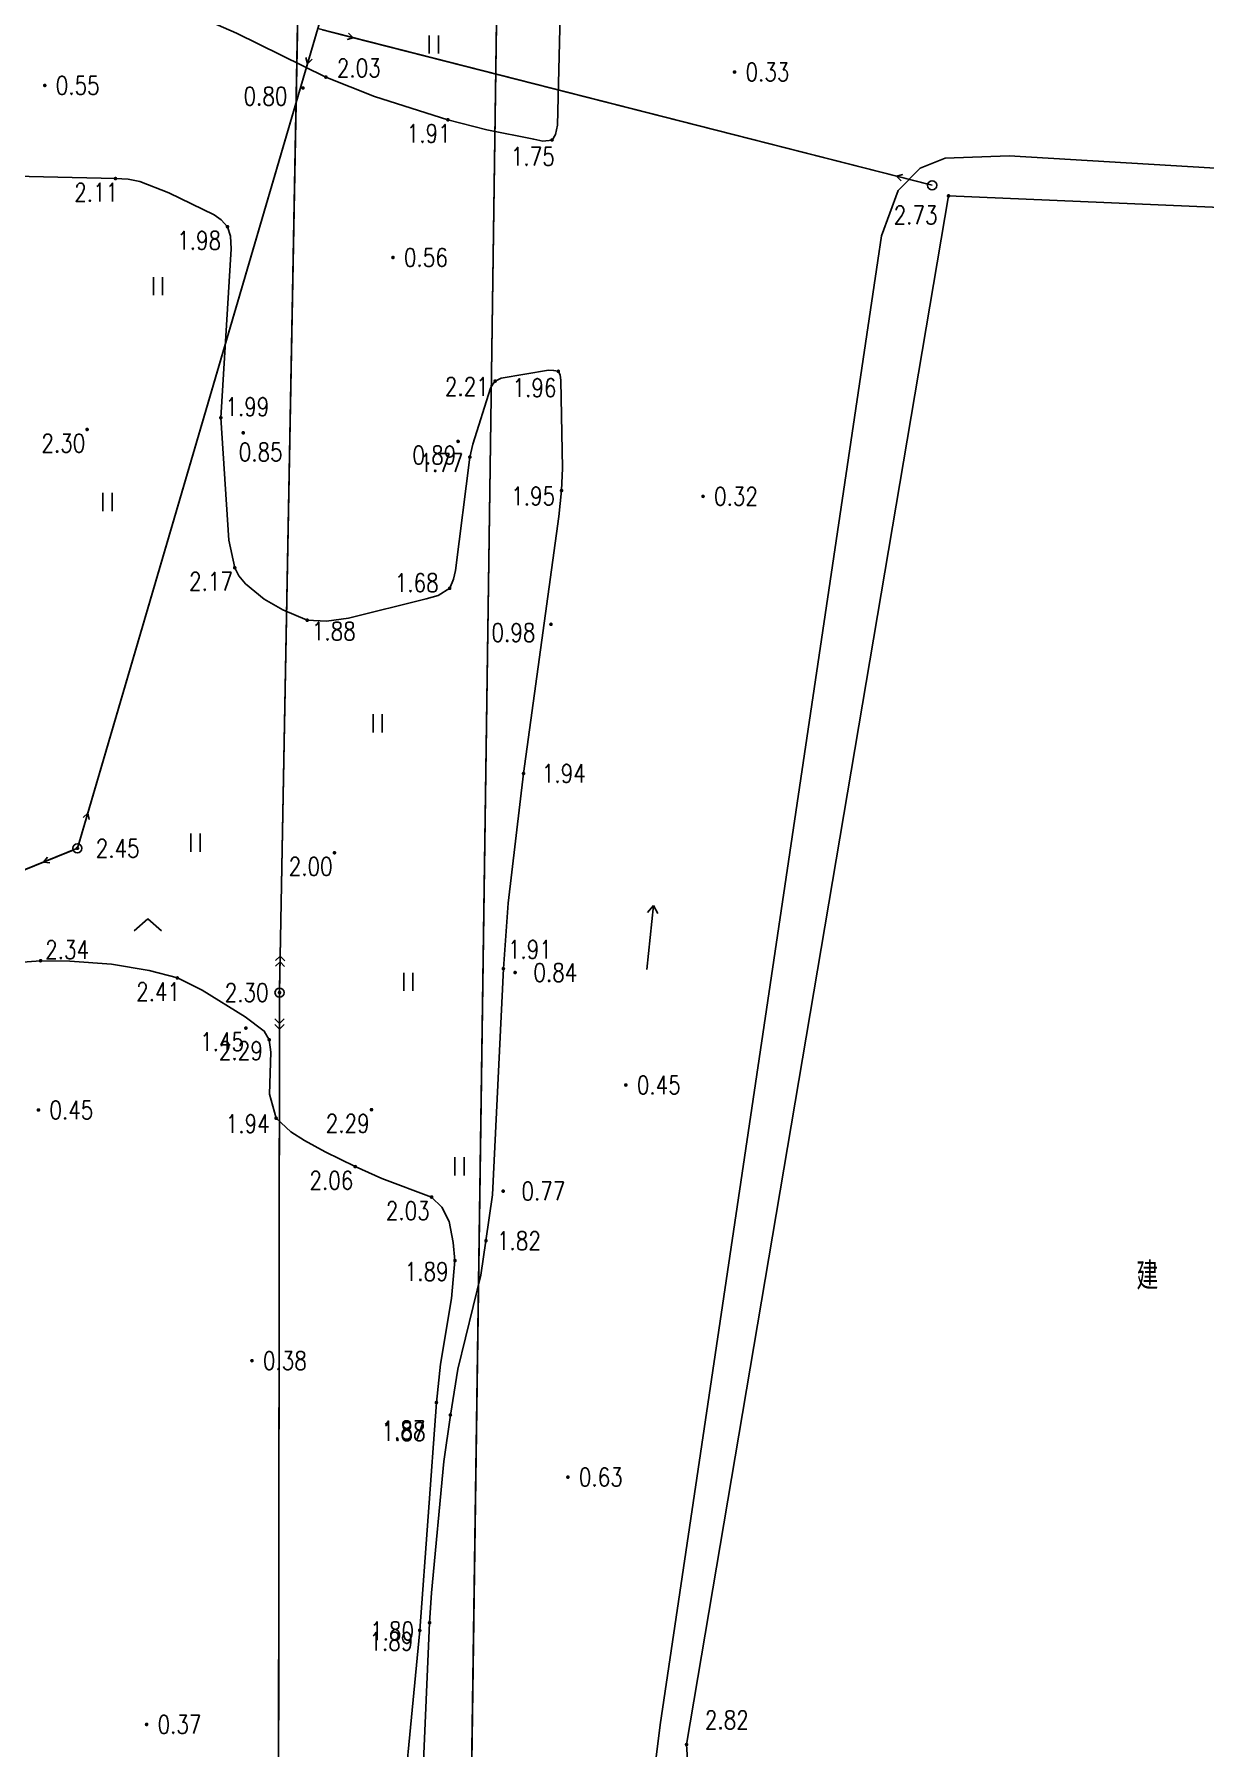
# Model space of a CAD drawing. Extents: x 500064 to 501389, y 2542464 to 2545400.
# Drawn here: x 500757.6 to 500821.5, y 2543541.7 to 2543635.3 of the extents above; entities that cross this region are included whole.
import ezdxf
from ezdxf.enums import TextEntityAlignment as Align

# ---------------------------------------------------------------- set-up
doc = ezdxf.new("R2010")
doc.units = 0
doc.header["$LTSCALE"] = 0.5
doc.layers.get('0').update_dxf_attribs({"linetype": 'CONTINUOUS', "lineweight": 5})
doc.layers.add('GCD', color=8, linetype='CONTINUOUS')
doc.layers.add('地形图', color=8, linetype='CONTINUOUS')
doc.styles.add('HZ', font='romans.shx', dxfattribs={"width": 0.8, "bigfont": 'hztxt.shx'})
doc.linetypes.add('10421', pattern='A,2,[150,AAA.SHX,S=1,R=0,X=0,Y=1],1e-11', length=2)

# ---------------------------------------------------------------- blocks, each defined once
blk = doc.blocks.new('GC200')
at = {"linetype": 'Continuous', "const_width": 0.2, "flags": 128}
blk.add_lwpolyline([(-0.1, 0, 1), (0.1, 0, 1)], format="xyb", close=True, dxfattribs=at)
blk = doc.blocks.new('gc086')
for p, q in [((0, 0), (7, 0)), ((7, 0), (6.18, 0.57)), ((7, 0), (6.18, -0.57))]:
    blk.add_line(p, q)
blk = doc.blocks.new('gc013b')
at = {"linetype": 'Continuous'}
blk.add_line((0.5, 0), (4, 0), dxfattribs=at)
at = {"linetype": 'Continuous', "flags": 128}
blk.add_lwpolyline([(3.39, 0.35), (4, 0), (3.39, -0.35)], dxfattribs=at)
blk = doc.blocks.new('gc170')
at = {"linetype": 'Continuous'}
blk.add_circle((0, 0), 0.5, dxfattribs=at)
blk = doc.blocks.new('gc121')
for p, q in [((-0.5, -1), (-0.5, 1)), ((0.5, -1), (0.5, 1))]:
    blk.add_line(p, q)
blk = doc.blocks.new('gc013a')
at = {"linetype": 'Continuous'}
blk.add_line((0.5, 0), (4, 0), dxfattribs=at)
at = {"linetype": 'Continuous', "flags": 128}
for points in [[(2.88, 0.5), (3.38, 0), (2.88, -0.5)], [(3.5, 0.5), (4, 0), (3.5, -0.5)]]:
    blk.add_lwpolyline(points, dxfattribs=at)
blk = doc.blocks.new('gc211')
for p, q in [((0, 0), (-1.5, -1.32)), ((1.5, -1.32), (0, 0))]:
    blk.add_line(p, q)

msp = doc.modelspace()

# ---------------------------------------------------------------- linework, layer by layer
at = {"layer": '地形图', "linetype": 'Continuous'}
for p, q in [((500780.055, 2543441.378), (500783.502, 2543682.524)), ((500771.016, 2543584.911), (500772.034, 2543639.748)), ((500804.7, 2543627.514), (500775.007, 2543635.087)), ((500760.496, 2543592.713), (500772.506, 2543633.662)), ((500735.138, 2543580.736), (500758.08, 2543590.042)), ((500770.902, 2543521.028), (500770.977, 2543580.911))]:
    msp.add_line(p, q, dxfattribs=at)
at = {"layer": '地形图', "linetype": '10421', "flags": 128}
for points in [[(500860.343, 2543851.928), (500860.047, 2543848.173), (500860.224, 2543843.871), (500860.586, 2543841.436), (500861.444, 2543839.235), (500862.157, 2543836.826), (500862.338, 2543834.809), (500861.901, 2543832.451), (500860.911, 2543830.439), (500859.128, 2543827.609), (500851.893, 2543817.011), (500850.945, 2543815.282), (500850.008, 2543813.394), (500847.518, 2543806.489), (500847.098, 2543805.734), (500846.64, 2543805.158), (500845.603, 2543804.195), (500844.63, 2543803.65), (500843.912, 2543803.41), (500843.033, 2543803.431), (500841.899, 2543803.694), (500838.886, 2543804.666), (500837.358, 2543805.028), (500836.219, 2543805.211), (500835.198, 2543805.278), (500833.319, 2543805.204), (500832.559, 2543805.261), (500831.069, 2543805.446), (500823.29, 2543806.657), (500820.881, 2543807.2), (500817.506, 2543808.162), (500813.685, 2543809.652), (500811.133, 2543811.063), (500810.562, 2543811.189), (500809.059, 2543811.24), (500806.627, 2543811.101), (500804.968, 2543810.83), (500804.108, 2543810.524), (500803.544, 2543810.028), (500802.875, 2543809.264), (500802.289, 2543808.208), (500801.898, 2543807.177), (500801.711, 2543806.174), (500801.722, 2543805.504), (500802.184, 2543804.167), (500802.293, 2543803.494), (500802.284, 2543802.744), (500802.173, 2543802.052), (500802.121, 2543801.759), (500802.038, 2543801.542), (500801.778, 2543801.351), (500798.924, 2543800.552), (500798.309, 2543800.226), (500798.148, 2543800.084), (500798.065, 2543799.938), (500797.985, 2543799.517), (500798.448, 2543797.098), (500798.544, 2543796.806), (500798.733, 2543796.507), (500798.851, 2543796.454), (500799.025, 2543796.436), (500799.182, 2543796.474), (500799.312, 2543796.541), (500800.273, 2543797.618), (500800.469, 2543797.754), (500800.737, 2543797.895), (500801.053, 2543797.953), (500801.388, 2543797.941), (500804.649, 2543797.386), (500805.832, 2543797.09), (500809.789, 2543795.991), (500814.45, 2543794.43), (500819.265, 2543792.747), (500823.708, 2543790.935), (500830.01, 2543788.428), (500830.42, 2543788.161), (500830.684, 2543787.752), (500830.717, 2543787.25), (500830.635, 2543786.574), (500828.876, 2543781.625), (500824.671, 2543771.397), (500823.392, 2543767.802), (500820.356, 2543759.78), (500819.801, 2543757.665), (500819.636, 2543756.3), (500819.695, 2543755.201), (500819.926, 2543753.871), (500820.289, 2543752.135), (500820.164, 2543750.426), (500819.733, 2543748.326), (500814.277, 2543735.818), (500812.157, 2543730.812), (500810.77, 2543727.398), (500810.197, 2543726.096), (500804.923, 2543715.593), (500801.135, 2543708.145), (500800.056, 2543706.559), (500799.568, 2543706.249), (500798.843, 2543705.997), (500797.404, 2543705.787), (500796.77, 2543705.817), (500796.121, 2543705.928), (500789.994, 2543708.502), (500787.543, 2543709.301), (500781.647, 2543711.482), (500775.489, 2543713.089), (500771.585, 2543714.053), (500760.307, 2543715.899), (500759.63, 2543715.908), (500759.318, 2543715.773), (500759.19, 2543715.596), (500759.132, 2543715.308), (500758.909, 2543712.025), (500758.852, 2543710.191), (500758.616, 2543704.913), (500758.641, 2543703.982), (500758.815, 2543703.42), (500759.291, 2543702.774), (500759.912, 2543702.198), (500760.502, 2543701.735), (500762.052, 2543700.977), (500767.871, 2543698.438), (500770.746, 2543697.33), (500775.392, 2543695.692), (500776.018, 2543695.527), (500776.429, 2543695.584), (500777.993, 2543696.026), (500778.308, 2543696.078), (500778.564, 2543696.038), (500778.801, 2543695.977), (500786.589, 2543693.437), (500788.881, 2543692.619), (500791.081, 2543691.701), (500793.057, 2543690.679), (500793.256, 2543690.443), (500793.444, 2543690.116), (500793.597, 2543689.678), (500793.583, 2543689.13), (500793.424, 2543688.696), (500792.696, 2543687.458), (500792.27, 2543686.532), (500789.308, 2543677.158), (500787.385, 2543672.284), (500786.233, 2543668.935), (500784.592, 2543662.504), (500783.42, 2543656.342), (500783.174, 2543653.102), (500783.306, 2543649.457), (500783.549, 2543647.984), (500784.91, 2543643.685), (500785.566, 2543641.799), (500786.043, 2543639.398), (500786.337, 2543637.109), (500786.169, 2543630.304), (500786.054, 2543629.794), (500785.868, 2543629.496), (500785.369, 2543629.434), (500784.87, 2543629.534), (500782.302, 2543630.056), (500780.179, 2543630.601), (500776.162, 2543631.868), (500773.51, 2543632.933), (500768.622, 2543635.33), (500764.488, 2543637.161), (500762.961, 2543637.683), (500760.591, 2543638.221), (500758.572, 2543638.617), (500757.477, 2543638.755), (500756.614, 2543638.711), (500754.644, 2543637.464), (500753.951, 2543637.222), (500749.75, 2543637.4), (500747.868, 2543637.509), (500747.238, 2543637.413), (500746.88, 2543637.207), (500746.726, 2543637.013), (500746.522, 2543636.579), (500746.314, 2543635.787), (500746.138, 2543635.303), (500745.946, 2543635.058), (500741.716, 2543632.814), (500739.79, 2543631.823), (500734.266, 2543628.917), (500733.774, 2543628.751), (500733.273, 2543628.674), (500733.04, 2543628.823), (500732.916, 2543629.01), (500732.441, 2543630.626), (500732.355, 2543630.78), (500732.197, 2543630.906), (500731.749, 2543631.013), (500731.241, 2543631.002), (500724.288, 2543630.447), (500712.949, 2543630.645), (500711.325, 2543630.634), (500700.435, 2543629.704), (500690.727, 2543628.745), (500688.358, 2543628.605), (500683.424, 2543628.311), (500679.368, 2543628.16), (500675.508, 2543628.369), (500672.672, 2543628.904), (500670.448, 2543629.513), (500669.135, 2543630.089), (500666.228, 2543631.331), (500663.88, 2543632.429), (500662.231, 2543633.593), (500661.28, 2543634.705), (500660.618, 2543636.077), (500659.469, 2543640.107), (500658.985, 2543641.512), (500658.469, 2543642.778), (500656.226, 2543646.444), (500655.177, 2543647.656), (500648.572, 2543653.759), (500648.131, 2543654.519), (500647.792, 2543655.337), (500647.668, 2543656.082), (500647.599, 2543656.926), (500648.349, 2543665.451), (500648.591, 2543668.017), (500648.598, 2543669.946), (500648.074, 2543678.756), (500648.063, 2543679.504), (500648.153, 2543680.673), (500648.66, 2543685.231), (500649.522, 2543690.364), (500649.605, 2543691.42), (500649.602, 2543692.247), (500649.394, 2543692.709), (500649.152, 2543693.058), (500639.722, 2543698.395), (500639.047, 2543698.96), (500638.606, 2543699.429), (500638.363, 2543700.114), (500638.123, 2543701.005), (500637.19, 2543705.892), (500637.056, 2543707.165), (500637.173, 2543709.494), (500637.972, 2543713.611), (500638.014, 2543714.168), (500637.897, 2543715.46), (500637.016, 2543719.21), (500636.885, 2543720.059), (500636.661, 2543722.165), (500636.162, 2543732.418), (500636.259, 2543733.964), (500636.438, 2543735.027), (500636.684, 2543735.902), (500637.752, 2543739.042), (500640.183, 2543744.392), (500644.069, 2543753.036), (500646.886, 2543758.268), (500646.946, 2543758.764), (500646.947, 2543759.128), (500646.805, 2543759.441), (500646.535, 2543759.695), (500644.538, 2543760.65)], [(500651.629, 2543603.607), (500657.861, 2543601.668), (500658.273, 2543601.471), (500658.516, 2543601.254), (500658.622, 2543600.93), (500658.646, 2543600.554), (500658.384, 2543596.78), (500658.098, 2543596.242), (500657.348, 2543595.524), (500656.934, 2543595.001), (500656.652, 2543594.307), (500656.792, 2543593.879), (500657.878, 2543593.201), (500659.358, 2543592.59), (500661.336, 2543592.128), (500661.879, 2543592.106), (500662.568, 2543592.198), (500664.092, 2543592.353), (500666.258, 2543592.868), (500667.466, 2543593.231), (500672.879, 2543595.668), (500674.976, 2543596.541), (500681.17, 2543598.68), (500681.793, 2543598.785), (500682.453, 2543598.836), (500685.187, 2543598.693), (500686.581, 2543598.705), (500687.481, 2543599.089), (500688.528, 2543600.014), (500692.231, 2543604.714), (500693.536, 2543606.432), (500694.443, 2543608.14), (500697.113, 2543615.62), (500698.036, 2543617.637), (500699.049, 2543619.172), (500699.564, 2543619.597), (500700.145, 2543619.83), (500702.466, 2543620.565), (500704.484, 2543621.141), (500709.684, 2543621.976), (500711.256, 2543621.959), (500723.053, 2543621.05), (500725.897, 2543621.105), (500730.335, 2543621.544), (500732.055, 2543621.827), (500739.095, 2543623.127), (500740.093, 2543623.152), (500743.302, 2543622.858), (500744.322, 2543622.954), (500745.071, 2543623.249), (500746.126, 2543623.914), (500749.646, 2543626.467), (500751.041, 2543627.17), (500752.392, 2543627.4), (500754.916, 2543627.551), (500762.01, 2543627.389), (500762.701, 2543627.348), (500763.336, 2543627.23), (500764.923, 2543626.611), (500767.412, 2543625.399), (500767.783, 2543625.133), (500768.134, 2543624.759), (500768.295, 2543624.25), (500768.336, 2543623.553), (500767.77, 2543614.322), (500768.216, 2543607.634), (500768.53, 2543606.126), (500768.749, 2543605.683), (500769.123, 2543605.253), (500770.141, 2543604.404), (500771.157, 2543603.819), (500772.493, 2543603.26), (500773.543, 2543603.206), (500774.754, 2543603.378), (500778.993, 2543604.419), (500779.646, 2543604.612), (500780.275, 2543605.003), (500780.48, 2543605.506), (500780.595, 2543605.975), (500781.379, 2543612.171), (500781.549, 2543612.873), (500782.506, 2543615.937), (500782.628, 2543616.155), (500782.762, 2543616.326), (500783.082, 2543616.475), (500785.673, 2543616.915), (500785.951, 2543616.91), (500786.211, 2543616.86), (500786.317, 2543616.662), (500786.357, 2543616.35), (500786.443, 2543611.568), (500786.387, 2543610.342), (500786.242, 2543608.926), (500784.312, 2543594.884), (500783.466, 2543587.795), (500783.21, 2543584.221), (500782.621, 2543571.853), (500782.26, 2543569.353), (500781.973, 2543567.465), (500780.727, 2543562.334), (500780.312, 2543559.828), (500779.951, 2543557.29), (500779.273, 2543550.117), (500779.178, 2543548.483), (500778.561, 2543534.145), (500778.086, 2543522.801), (500778.206, 2543521.021), (500778.575, 2543519.536), (500779.399, 2543517.517), (500779.872, 2543516.786), (500782.57, 2543514.691), (500783.259, 2543513.812), (500783.741, 2543512.688), (500784.684, 2543509.79), (500786.521, 2543502.311), (500786.681, 2543501.133), (500786.569, 2543500.052), (500786.129, 2543498.407), (500784.697, 2543494.492), (500784.651, 2543493.744), (500784.722, 2543492.971), (500784.964, 2543491.823), (500785.079, 2543491.627), (500785.219, 2543491.461), (500785.572, 2543491.431), (500787.322, 2543491.665), (500788.044, 2543491.622), (500788.669, 2543491.418), (500788.993, 2543491.186), (500789.203, 2543490.799), (500789.257, 2543489.923), (500787.619, 2543464.343), (500786.91, 2543460.878), (500786.769, 2543459.701), (500786.638, 2543458.23), (500786.713, 2543455.948), (500786.608, 2543454.09), (500786.341, 2543452.651), (500786.082, 2543451.588), (500785.88, 2543451.163), (500785.636, 2543450.956), (500785.127, 2543450.694), (500783.724, 2543449.642), (500781.881, 2543448.618), (500779.27, 2543447.55), (500769.231, 2543443.02), (500757.701, 2543439.447), (500754.662, 2543438.383), (500753.141, 2543437.693), (500751.527, 2543436.741), (500748.434, 2543434.823), (500747.142, 2543433.801), (500746.768, 2543432.863), (500745.056, 2543425.785), (500744.448, 2543424.212), (500742.995, 2543422.625), (500738.215, 2543418.317), (500733.506, 2543414.596), (500729.301, 2543410.497), (500716.468, 2543394.053), (500713.877, 2543391.016), (500711.071, 2543388.079), (500699.609, 2543377.089), (500699.513, 2543376.74), (500699.494, 2543376.418), (500699.705, 2543375.968), (500700.372, 2543375.405), (500701.207, 2543374.961), (500701.748, 2543375.052), (500702.23, 2543375.247), (500715.338, 2543390.13), (500731.542, 2543408.611), (500733.982, 2543411.478), (500736.899, 2543414.663), (500744.156, 2543421.601), (500744.474, 2543421.785), (500744.753, 2543421.834), (500744.903, 2543421.737), (500745.045, 2543421.413), (500745.816, 2543411.735), (500746.046, 2543411.231), (500746.246, 2543410.933), (500746.975, 2543410.786), (500747.866, 2543410.927), (500748.446, 2543411.255), (500748.623, 2543411.886), (500748.333, 2543413.905), (500746.677, 2543420.82), (500746.356, 2543423.283), (500746.659, 2543425.698), (500747.888, 2543432.663), (500748.15, 2543433.317), (500748.62, 2543433.799), (500752.382, 2543436.346), (500753.26, 2543436.816), (500754.392, 2543437.208), (500755.594, 2543437.516), (500761.909, 2543438.704), (500765.654, 2543439.439), (500768.075, 2543440.117), (500772.67, 2543441.941), (500780.368, 2543444.936), (500783.282, 2543446.321), (500785.34, 2543447.504), (500786.384, 2543448.408), (500787.254, 2543449.745), (500789.917, 2543458.761), (500790.751, 2543463.582), (500790.981, 2543465.328), (500791.302, 2543469.661), (500791.794, 2543508.587), (500791.708, 2543510.688), (500791.424, 2543512.587), (500789.993, 2543517.044), (500789.743, 2543523.296), (500790.651, 2543533.807), (500791.77, 2543542.912), (500803.865, 2543624.262), (500804.791, 2543626.73), (500805.977, 2543627.956), (500807.359, 2543628.501), (500810.847, 2543628.626), (500839.481, 2543626.91), (500850.889, 2543625.662), (500876.41, 2543623.576), (500886.321, 2543622.634), (500901.728, 2543621.329)]]:
    msp.add_lwpolyline(points, dxfattribs=at)
at = {"layer": '地形图', "linetype": 'Continuous', "flags": 128}
for points in [[(500770.9, 2543519.278), (500770.979, 2543582.911), (500772.071, 2543641.748), (500772.956, 2543714.701), (500773.657, 2543768.872)], [(500733.285, 2543579.984), (500759.933, 2543590.794), (500773.069, 2543635.581), (500785.322, 2543675.705), (500794.752, 2543707.397)], [(500806.638, 2543627.02), (500773.069, 2543635.581)]]:
    msp.add_lwpolyline(points, dxfattribs=at)
at = {"layer": '地形图', "color": 1, "linetype": 'Continuous', "flags": 128}
msp.add_lwpolyline([(500780.03, 2543439.629), (500783.527, 2543684.274)], dxfattribs=at)
at = {"layer": '地形图', "linetype": 'Continuous', "elevation": 2.691, "flags": 128}
msp.add_lwpolyline([(500835.116, 2543625.27), (500807.535, 2543626.443), (500793.22, 2543541.825), (500794.837, 2543517.119), (500836.503, 2543520.091), (500841.868, 2543527.894)], close=True, dxfattribs=at)
at = {"layer": '地形图', "linetype": '10421', "flags": 128}
msp.add_lwpolyline([(500739.919, 2543519.031), (500743.997, 2543518.055), (500748.678, 2543517.355), (500755.407, 2543516.649), (500757.271, 2543516.662), (500765.73, 2543517.625), (500766.044, 2543517.664), (500766.398, 2543517.777), (500766.568, 2543517.927), (500766.688, 2543518.092), (500767.09, 2543519.09), (500767.463, 2543519.526), (500767.843, 2543519.765), (500768.822, 2543520.163), (500770.922, 2543520.833), (500771.086, 2543520.863), (500771.207, 2543520.838), (500771.268, 2543520.787), (500771.289, 2543520.675), (500771.27, 2543520.039), (500771.285, 2543519.89), (500771.355, 2543519.795), (500771.459, 2543519.789), (500771.554, 2543519.847), (500774.563, 2543521.668), (500775.432, 2543522.408), (500776.309, 2543523.341), (500776.784, 2543524.791), (500776.978, 2543526.644), (500777.348, 2543534.617), (500778.639, 2543548.064), (500779.548, 2543560.513), (500779.779, 2543562.602), (500780.376, 2543566.191), (500780.566, 2543568.271), (500780.471, 2543569.266), (500780.25, 2543570.402), (500779.852, 2543571.195), (500779.287, 2543571.741), (500776.567, 2543572.762), (500775.113, 2543573.401), (500773.475, 2543574.219), (500772.349, 2543574.831), (500771.587, 2543575.295), (500770.789, 2543576.049), (500770.435, 2543577.363), (500770.503, 2543579.664), (500770.416, 2543580.331), (500770.145, 2543580.805), (500769.106, 2543581.588), (500766.743, 2543583.037), (500765.394, 2543583.711), (500763.855, 2543584.11), (500761.793, 2543584.47), (500759.522, 2543584.632), (500757.921, 2543584.654), (500745.95, 2543583.754), (500742.819, 2543583.378), (500740.194, 2543582.832), (500738.592, 2543582.318), (500737.752, 2543581.822), (500736.322, 2543580.892), (500735.314, 2543580.046), (500735.351, 2543578.861), (500733.812, 2543578.676), (500732.845, 2543577.831), (500731.903, 2543576.669), (500730.392, 2543573.878), (500729.65, 2543572.888), (500728.067, 2543571.099), (500727.546, 2543570.042), (500727.481, 2543568.775), (500727.657, 2543566.9), (500727.715, 2543566.001), (500727.707, 2543564.539), (500727.293, 2543558.268), (500726.585, 2543547.098), (500726.234, 2543536.95), (500726.274, 2543535.643), (500726.347, 2543534.652), (500726.448, 2543534.337), (500726.63, 2543533.895), (500727.22, 2543533.054), (500727.489, 2543532.535), (500727.689, 2543531.911), (500727.912, 2543529.819), (500728.094, 2543529.009), (500728.856, 2543527.933), (500731.717, 2543524.904), (500735.689, 2543521.014), (500737.218, 2543519.953)], close=True, dxfattribs=at)

# ---------------------------------------------------------------- block references
at = {"layer": '地形图', "linetype": 'Continuous', "yscale": 0.5}
for name, p, xscale, rotation in [('gc013b', (500773.069, 2543635.581), 0.5000000001159527, 253.6536189396167), ('gc013b', (500773.069, 2543635.581), 0.4999999999673735, 345.6926771961132), ('gc013b', (500806.638, 2543627.02), 0.4999999999673735, 165.6926771961132), ('gc013b', (500759.933, 2543590.794), 0.5000000001159527, 73.65361893961666), ('gc013b', (500759.933, 2543590.794), 0.50000000005334, 202.0803755104718), ('gc013a', (500770.979, 2543582.911), 0.5000000000500832, 88.93672673946573), ('gc013a', (500770.979, 2543582.911), 0.5000000001541595, 269.928831191488)]:
    msp.add_blockref(name, p, dxfattribs=dict(at, xscale=xscale, rotation=rotation))
at = {"layer": '地形图', "linetype": 'Continuous', "xscale": 0.5, "yscale": 0.5}
for name, p in [('gc121', (500779.412, 2543634.715)), ('gc170', (500806.638, 2543627.02)), ('gc121', (500764.341, 2543621.51)), ('gc121', (500761.579, 2543609.717)), ('gc121', (500776.343, 2543597.617)), ('gc121', (500766.383, 2543591.1)), ('gc170', (500759.933, 2543590.794)), ('gc211', (500763.776, 2543586.95)), ('gc121', (500778.013, 2543583.5)), ('gc170', (500770.979, 2543582.911)), ('gc121', (500780.812, 2543573.418))]:
    msp.add_blockref(name, p, dxfattribs=at)
at = {"layer": '地形图', "linetype": 'Continuous'}
ref = msp.add_blockref('GC200', (500773.51, 2543632.933, 2.029), dxfattribs=dict(at, xscale=0.5, yscale=0.5, zscale=0.5))
ref.add_attrib('height', '2.03', dxfattribs={"layer": 'GCD', "linetype": 'Continuous', "height": 1, "style": 'HZ', "width": 0.8}).set_placement((500774.11, 2543633.433, 2.029), align=Align.MIDDLE_LEFT)
ref = msp.add_blockref('GC200', (500795.842, 2543633.211, 0.33), dxfattribs=dict(at, xscale=0.5, yscale=0.5, zscale=0.5))
ref.add_attrib('height', '0.33', dxfattribs={"layer": 'GCD', "linetype": 'Continuous', "height": 1, "style": 'HZ', "width": 0.8}).set_placement((500796.442, 2543633.211, 0.33), align=Align.MIDDLE_LEFT)
ref = msp.add_blockref('GC200', (500758.149, 2543632.478, 0.55), dxfattribs=dict(at, xscale=0.5, yscale=0.5, zscale=0.5))
ref.add_attrib('height', '0.55', dxfattribs={"layer": 'GCD', "linetype": 'Continuous', "height": 1, "style": 'HZ', "width": 0.8}).set_placement((500758.749, 2543632.478, 0.55), align=Align.MIDDLE_LEFT)
ref = msp.add_blockref('GC200', (500772.26, 2543632.337, 0.798), dxfattribs=dict(at, xscale=0.5, yscale=0.5, zscale=0.5))
ref.add_attrib('height', '0.80', dxfattribs={"layer": 'GCD', "linetype": 'Continuous', "height": 1, "style": 'HZ', "width": 0.8}).set_placement((500769.01, 2543631.887, 0.8), align=Align.MIDDLE_LEFT)
ref = msp.add_blockref('GC200', (500780.179, 2543630.601, 1.913), dxfattribs=dict(at, xscale=0.5, yscale=0.5, zscale=0.5))
ref.add_attrib('height', '1.91', dxfattribs={"layer": 'GCD', "linetype": 'Continuous', "height": 1, "style": 'HZ', "width": 0.8}).set_placement((500777.929, 2543629.851, 1.91), align=Align.MIDDLE_LEFT)
ref = msp.add_blockref('GC200', (500785.868, 2543629.496, 1.751), dxfattribs=dict(at, xscale=0.5, yscale=0.5, zscale=0.5))
ref.add_attrib('height', '1.75', dxfattribs={"layer": 'GCD', "linetype": 'Continuous', "height": 1, "style": 'HZ', "width": 0.8}).set_placement((500783.618, 2543628.596, 1.75), align=Align.MIDDLE_LEFT)
ref = msp.add_blockref('GC200', (500762.01, 2543627.389, 2.106), dxfattribs=dict(at, xscale=0.5, yscale=0.5, zscale=0.5))
ref.add_attrib('height', '2.11', dxfattribs={"layer": 'GCD', "linetype": 'Continuous', "height": 1, "style": 'HZ', "width": 0.8}).set_placement((500759.76, 2543626.639, 2.11), align=Align.MIDDLE_LEFT)
ref = msp.add_blockref('GC200', (500807.535, 2543626.443, 2.734), dxfattribs=dict(at, xscale=0.5, yscale=0.5, zscale=0.5))
ref.add_attrib('height', '2.73', dxfattribs={"layer": 'GCD', "linetype": 'Continuous', "height": 1, "style": 'HZ', "width": 0.8}).set_placement((500804.535, 2543625.393, 2.73), align=Align.MIDDLE_LEFT)
ref = msp.add_blockref('GC200', (500768.134, 2543624.759, 1.977), dxfattribs=dict(at, xscale=0.5, yscale=0.5, zscale=0.5))
ref.add_attrib('height', '1.98', dxfattribs={"layer": 'GCD', "linetype": 'Continuous', "height": 1, "style": 'HZ', "width": 0.8}).set_placement((500765.384, 2543624.009, 1.98), align=Align.MIDDLE_LEFT)
ref = msp.add_blockref('GC200', (500777.177, 2543623.077, 0.56), dxfattribs=dict(at, xscale=0.5, yscale=0.5, zscale=0.5))
ref.add_attrib('height', '0.56', dxfattribs={"layer": 'GCD', "linetype": 'Continuous', "height": 1, "style": 'HZ', "width": 0.8}).set_placement((500777.777, 2543623.077, 0.56), align=Align.MIDDLE_LEFT)
ref = msp.add_blockref('GC200', (500782.762, 2543616.326, 2.206), dxfattribs=dict(at, xscale=0.5, yscale=0.5, zscale=0.5))
ref.add_attrib('height', '2.21', dxfattribs={"layer": 'GCD', "linetype": 'Continuous', "height": 1, "style": 'HZ', "width": 0.8}).set_placement((500780.012, 2543616.026, 2.21), align=Align.MIDDLE_LEFT)
ref = msp.add_blockref('GC200', (500786.211, 2543616.86, 1.964), dxfattribs=dict(at, xscale=0.5, yscale=0.5, zscale=0.5))
ref.add_attrib('height', '1.96', dxfattribs={"layer": 'GCD', "linetype": 'Continuous', "height": 1, "style": 'HZ', "width": 0.8}).set_placement((500783.711, 2543615.96, 1.96), align=Align.MIDDLE_LEFT)
ref = msp.add_blockref('GC200', (500767.77, 2543614.322, 1.992), dxfattribs=dict(at, xscale=0.5, yscale=0.5, zscale=0.5))
ref.add_attrib('height', '1.99', dxfattribs={"layer": 'GCD', "linetype": 'Continuous', "height": 1, "style": 'HZ', "width": 0.8}).set_placement((500768.02, 2543614.922, 1.99), align=Align.MIDDLE_LEFT)
ref = msp.add_blockref('GC200', (500760.463, 2543613.68, 2.3), dxfattribs=dict(at, xscale=0.5, yscale=0.5, zscale=0.5))
ref.add_attrib('height', '2.30', dxfattribs={"layer": 'GCD', "linetype": 'Continuous', "height": 1, "style": 'HZ', "width": 0.8}).set_placement((500757.963, 2543612.93, 2.3), align=Align.MIDDLE_LEFT)
ref = msp.add_blockref('GC200', (500768.997, 2543613.497, 0.851), dxfattribs=dict(at, xscale=0.5, yscale=0.5, zscale=0.5))
ref.add_attrib('height', '0.85', dxfattribs={"layer": 'GCD', "linetype": 'Continuous', "height": 1, "style": 'HZ', "width": 0.8}).set_placement((500768.747, 2543612.447, 0.85), align=Align.MIDDLE_LEFT)
ref = msp.add_blockref('GC200', (500780.735, 2543613.029, 0.892), dxfattribs=dict(at, xscale=0.5, yscale=0.5, zscale=0.5))
ref.add_attrib('height', '0.89', dxfattribs={"layer": 'GCD', "linetype": 'Continuous', "height": 1, "style": 'HZ', "width": 0.8}).set_placement((500778.235, 2543612.279, 0.89), align=Align.MIDDLE_LEFT)
ref = msp.add_blockref('GC200', (500781.379, 2543612.171, 1.772), dxfattribs=dict(at, xscale=0.5, yscale=0.5, zscale=0.5))
ref.add_attrib('height', '1.77', dxfattribs={"layer": 'GCD', "linetype": 'Continuous', "height": 1, "style": 'HZ', "width": 0.8}).set_placement((500778.629, 2543611.871, 1.77), align=Align.MIDDLE_LEFT)
ref = msp.add_blockref('GC200', (500786.387, 2543610.342, 1.949), dxfattribs=dict(at, xscale=0.5, yscale=0.5, zscale=0.5))
ref.add_attrib('height', '1.95', dxfattribs={"layer": 'GCD', "linetype": 'Continuous', "height": 1, "style": 'HZ', "width": 0.8}).set_placement((500783.637, 2543610.042, 1.95), align=Align.MIDDLE_LEFT)
ref = msp.add_blockref('GC200', (500794.121, 2543610.026, 0.32), dxfattribs=dict(at, xscale=0.5, yscale=0.5, zscale=0.5))
ref.add_attrib('height', '0.32', dxfattribs={"layer": 'GCD', "linetype": 'Continuous', "height": 1, "style": 'HZ', "width": 0.8}).set_placement((500794.721, 2543610.026, 0.32), align=Align.MIDDLE_LEFT)
ref = msp.add_blockref('GC200', (500768.53, 2543606.126, 2.166), dxfattribs=dict(at, xscale=0.5, yscale=0.5, zscale=0.5))
ref.add_attrib('height', '2.17', dxfattribs={"layer": 'GCD', "linetype": 'Continuous', "height": 1, "style": 'HZ', "width": 0.8}).set_placement((500766.03, 2543605.376, 2.17), align=Align.MIDDLE_LEFT)
ref = msp.add_blockref('GC200', (500780.275, 2543605.003, 1.675), dxfattribs=dict(at, xscale=0.5, yscale=0.5, zscale=0.5))
ref.add_attrib('height', '1.68', dxfattribs={"layer": 'GCD', "linetype": 'Continuous', "height": 1, "style": 'HZ', "width": 0.8}).set_placement((500777.275, 2543605.303, 1.68), align=Align.MIDDLE_LEFT)
ref = msp.add_blockref('GC200', (500772.493, 2543603.26, 1.883), dxfattribs=dict(at, xscale=0.5, yscale=0.5, zscale=0.5))
ref.add_attrib('height', '1.88', dxfattribs={"layer": 'GCD', "linetype": 'Continuous', "height": 1, "style": 'HZ', "width": 0.8}).set_placement((500772.743, 2543602.66, 1.88), align=Align.MIDDLE_LEFT)
ref = msp.add_blockref('GC200', (500785.81, 2543603.034, 0.981), dxfattribs=dict(at, xscale=0.5, yscale=0.5, zscale=0.5))
ref.add_attrib('height', '0.98', dxfattribs={"layer": 'GCD', "linetype": 'Continuous', "height": 1, "style": 'HZ', "width": 0.8}).set_placement((500782.56, 2543602.584, 0.98), align=Align.MIDDLE_LEFT)
ref = msp.add_blockref('GC200', (500784.312, 2543594.884, 1.936), dxfattribs=dict(at, xscale=0.5, yscale=0.5, zscale=0.5))
ref.add_attrib('height', '1.94', dxfattribs={"layer": 'GCD', "linetype": 'Continuous', "height": 1, "style": 'HZ', "width": 0.8}).set_placement((500785.312, 2543594.884, 1.94), align=Align.MIDDLE_LEFT)
ref = msp.add_blockref('GC200', (500759.933, 2543590.794, 2.454), dxfattribs=dict(at, xscale=0.5, yscale=0.5, zscale=0.5))
ref.add_attrib('height', '2.45', dxfattribs={"layer": 'GCD', "linetype": 'Continuous', "height": 1, "style": 'HZ', "width": 0.8}).set_placement((500760.933, 2543590.794, 2.45), align=Align.MIDDLE_LEFT)
ref = msp.add_blockref('GC200', (500773.98, 2543590.554, 1.995), dxfattribs=dict(at, xscale=0.5, yscale=0.5, zscale=0.5))
ref.add_attrib('height', '2.00', dxfattribs={"layer": 'GCD', "linetype": 'Continuous', "height": 1, "style": 'HZ', "width": 0.8}).set_placement((500771.48, 2543589.804, 2), align=Align.MIDDLE_LEFT)
at = {"layer": '地形图', "linetype": 'Continuous', "xscale": 0.4999999997756709, "yscale": 0.5, "zscale": 0.5, "rotation": 84.1384317214168}
msp.add_blockref('gc086', (500791.054, 2543584.181), dxfattribs=at)
at = {"layer": '地形图', "linetype": 'Continuous'}
ref = msp.add_blockref('GC200', (500757.921, 2543584.654, 2.343), dxfattribs=dict(at, xscale=0.5, yscale=0.5, zscale=0.5))
ref.add_attrib('height', '2.34', dxfattribs={"layer": 'GCD', "linetype": 'Continuous', "height": 1, "style": 'HZ', "width": 0.8}).set_placement((500758.171, 2543585.254, 2.34), align=Align.MIDDLE_LEFT)
ref = msp.add_blockref('GC200', (500783.21, 2543584.221, 1.906), dxfattribs=dict(at, xscale=0.5, yscale=0.5, zscale=0.5))
ref.add_attrib('height', '1.91', dxfattribs={"layer": 'GCD', "linetype": 'Continuous', "height": 1, "style": 'HZ', "width": 0.8}).set_placement((500783.46, 2543585.271, 1.91), align=Align.MIDDLE_LEFT)
ref = msp.add_blockref('GC200', (500765.394, 2543583.711, 2.41), dxfattribs=dict(at, xscale=0.5, yscale=0.5, zscale=0.5))
ref.add_attrib('height', '2.41', dxfattribs={"layer": 'GCD', "linetype": 'Continuous', "height": 1, "style": 'HZ', "width": 0.8}).set_placement((500763.144, 2543582.961, 2.41), align=Align.MIDDLE_LEFT)
ref = msp.add_blockref('GC200', (500783.849, 2543584.008, 0.844), dxfattribs=dict(at, xscale=0.5, yscale=0.5, zscale=0.5))
ref.add_attrib('height', '0.84', dxfattribs={"layer": 'GCD', "linetype": 'Continuous', "height": 1, "style": 'HZ', "width": 0.8}).set_placement((500784.849, 2543584.008, 0.84), align=Align.MIDDLE_LEFT)
ref = msp.add_blockref('GC200', (500770.979, 2543582.911, 2.299), dxfattribs=dict(at, xscale=0.5, yscale=0.5, zscale=0.5))
ref.add_attrib('height', '2.30', dxfattribs={"layer": 'GCD', "linetype": 'Continuous', "height": 1, "style": 'HZ', "width": 0.8}).set_placement((500767.979, 2543582.911, 2.3), align=Align.MIDDLE_LEFT)
ref = msp.add_blockref('GC200', (500769.139, 2543580.973, 1.445), dxfattribs=dict(at, xscale=0.5, yscale=0.5, zscale=0.5))
ref.add_attrib('height', '1.45', dxfattribs={"layer": 'GCD', "linetype": 'Continuous', "height": 1, "style": 'HZ', "width": 0.8}).set_placement((500766.639, 2543580.223, 1.45), align=Align.MIDDLE_LEFT)
ref = msp.add_blockref('GC200', (500770.416, 2543580.331, 2.287), dxfattribs=dict(at, xscale=0.5, yscale=0.5, zscale=0.5))
ref.add_attrib('height', '2.29', dxfattribs={"layer": 'GCD', "linetype": 'Continuous', "height": 1, "style": 'HZ', "width": 0.8}).set_placement((500767.666, 2543579.731, 2.29), align=Align.MIDDLE_LEFT)
ref = msp.add_blockref('GC200', (500789.902, 2543577.862, 0.45), dxfattribs=dict(at, xscale=0.5, yscale=0.5, zscale=0.5))
ref.add_attrib('height', '0.45', dxfattribs={"layer": 'GCD', "linetype": 'Continuous', "height": 1, "style": 'HZ', "width": 0.8}).set_placement((500790.502, 2543577.862, 0.45), align=Align.MIDDLE_LEFT)
ref = msp.add_blockref('GC200', (500757.804, 2543576.497, 0.45), dxfattribs=dict(at, xscale=0.5, yscale=0.5, zscale=0.5))
ref.add_attrib('height', '0.45', dxfattribs={"layer": 'GCD', "linetype": 'Continuous', "height": 1, "style": 'HZ', "width": 0.8}).set_placement((500758.404, 2543576.497, 0.45), align=Align.MIDDLE_LEFT)
ref = msp.add_blockref('GC200', (500776.004, 2543576.514, 2.292), dxfattribs=dict(at, xscale=0.5, yscale=0.5, zscale=0.5))
ref.add_attrib('height', '2.29', dxfattribs={"layer": 'GCD', "linetype": 'Continuous', "height": 1, "style": 'HZ', "width": 0.8}).set_placement((500773.504, 2543575.764, 2.29), align=Align.MIDDLE_LEFT)
ref = msp.add_blockref('GC200', (500770.789, 2543576.049, 1.939), dxfattribs=dict(at, xscale=0.5, yscale=0.5, zscale=0.5))
ref.add_attrib('height', '1.94', dxfattribs={"layer": 'GCD', "linetype": 'Continuous', "height": 1, "style": 'HZ', "width": 0.8}).set_placement((500768.039, 2543575.749, 1.94), align=Align.MIDDLE_LEFT)
ref = msp.add_blockref('GC200', (500775.113, 2543573.401, 2.055), dxfattribs=dict(at, xscale=0.5, yscale=0.5, zscale=0.5))
ref.add_attrib('height', '2.06', dxfattribs={"layer": 'GCD', "linetype": 'Continuous', "height": 1, "style": 'HZ', "width": 0.8}).set_placement((500772.613, 2543572.651, 2.06), align=Align.MIDDLE_LEFT)
ref = msp.add_blockref('GC200', (500783.199, 2543572.064, 0.773), dxfattribs=dict(at, xscale=0.5, yscale=0.5, zscale=0.5))
ref.add_attrib('height', '0.77', dxfattribs={"layer": 'GCD', "linetype": 'Continuous', "height": 1, "style": 'HZ', "width": 0.8}).set_placement((500784.199, 2543572.064, 0.77), align=Align.MIDDLE_LEFT)
ref = msp.add_blockref('GC200', (500779.287, 2543571.741, 2.025), dxfattribs=dict(at, xscale=0.5, yscale=0.5, zscale=0.5))
ref.add_attrib('height', '2.03', dxfattribs={"layer": 'GCD', "linetype": 'Continuous', "height": 1, "style": 'HZ', "width": 0.8}).set_placement((500776.787, 2543570.991, 2.03), align=Align.MIDDLE_LEFT)
ref = msp.add_blockref('GC200', (500782.26, 2543569.353, 1.815), dxfattribs=dict(at, xscale=0.5, yscale=0.5, zscale=0.5))
ref.add_attrib('height', '1.82', dxfattribs={"layer": 'GCD', "linetype": 'Continuous', "height": 1, "style": 'HZ', "width": 0.8}).set_placement((500782.86, 2543569.353, 1.815), align=Align.MIDDLE_LEFT)
ref = msp.add_blockref('GC200', (500780.566, 2543568.271, 1.887), dxfattribs=dict(at, xscale=0.5, yscale=0.5, zscale=0.5))
ref.add_attrib('height', '1.89', dxfattribs={"layer": 'GCD', "linetype": 'Continuous', "height": 1, "style": 'HZ', "width": 0.8}).set_placement((500777.816, 2543567.671, 1.89), align=Align.MIDDLE_LEFT)
ref = msp.add_blockref('GC200', (500769.471, 2543562.8, 0.38), dxfattribs=dict(at, xscale=0.5, yscale=0.5, zscale=0.5))
ref.add_attrib('height', '0.38', dxfattribs={"layer": 'GCD', "linetype": 'Continuous', "height": 1, "style": 'HZ', "width": 0.8}).set_placement((500770.071, 2543562.8, 0.38), align=Align.MIDDLE_LEFT)
ref = msp.add_blockref('GC200', (500779.548, 2543560.513, 1.872), dxfattribs=dict(at, xscale=0.5, yscale=0.5, zscale=0.5))
ref.add_attrib('height', '1.87', dxfattribs={"layer": 'GCD', "linetype": 'Continuous', "height": 1, "style": 'HZ', "width": 0.8}).set_placement((500776.548, 2543559.013, 1.87), align=Align.MIDDLE_LEFT)
ref = msp.add_blockref('GC200', (500780.312, 2543559.828, 1.883), dxfattribs=dict(at, xscale=0.5, yscale=0.5, zscale=0.5))
ref.add_attrib('height', '1.88', dxfattribs={"layer": 'GCD', "linetype": 'Continuous', "height": 1, "style": 'HZ', "width": 0.8}).set_placement((500776.562, 2543558.928, 1.88), align=Align.MIDDLE_LEFT)
ref = msp.add_blockref('GC200', (500786.735, 2543556.438, 0.63), dxfattribs=dict(at, xscale=0.5, yscale=0.5, zscale=0.5))
ref.add_attrib('height', '0.63', dxfattribs={"layer": 'GCD', "linetype": 'Continuous', "height": 1, "style": 'HZ', "width": 0.8}).set_placement((500787.335, 2543556.438, 0.63), align=Align.MIDDLE_LEFT)
ref = msp.add_blockref('GC200', (500779.178, 2543548.483, 1.799), dxfattribs=dict(at, xscale=0.5, yscale=0.5, zscale=0.5))
ref.add_attrib('height', '1.80', dxfattribs={"layer": 'GCD', "linetype": 'Continuous', "height": 1, "style": 'HZ', "width": 0.8}).set_placement((500775.928, 2543548.033, 1.8), align=Align.MIDDLE_LEFT)
ref = msp.add_blockref('GC200', (500778.639, 2543548.064, 1.892), dxfattribs=dict(at, xscale=0.5, yscale=0.5, zscale=0.5))
ref.add_attrib('height', '1.89', dxfattribs={"layer": 'GCD', "linetype": 'Continuous', "height": 1, "style": 'HZ', "width": 0.8}).set_placement((500775.889, 2543547.464, 1.89), align=Align.MIDDLE_LEFT)
ref = msp.add_blockref('GC200', (500793.22, 2543541.825, 2.821), dxfattribs=dict(at, xscale=0.5, yscale=0.5, zscale=0.5))
ref.add_attrib('height', '2.82', dxfattribs={"layer": 'GCD', "linetype": 'Continuous', "height": 1, "style": 'HZ', "width": 0.8}).set_placement((500794.22, 2543543.175, 2.82), align=Align.MIDDLE_LEFT)
ref = msp.add_blockref('GC200', (500763.715, 2543542.925, 0.37), dxfattribs=dict(at, xscale=0.5, yscale=0.5, zscale=0.5))
ref.add_attrib('height', '0.37', dxfattribs={"layer": 'GCD', "linetype": 'Continuous', "height": 1, "style": 'HZ', "width": 0.8}).set_placement((500764.315, 2543542.925, 0.37), align=Align.MIDDLE_LEFT)

# ---------------------------------------------------------------- texts
at = {"layer": '地形图', "linetype": 'Continuous', "style": 'HZ', "width": 0.8}
msp.add_text('建', height=1.5, dxfattribs=at).set_placement((500818.4, 2543567.509), align=Align.MIDDLE)

doc.saveas('drawing.dxf')
